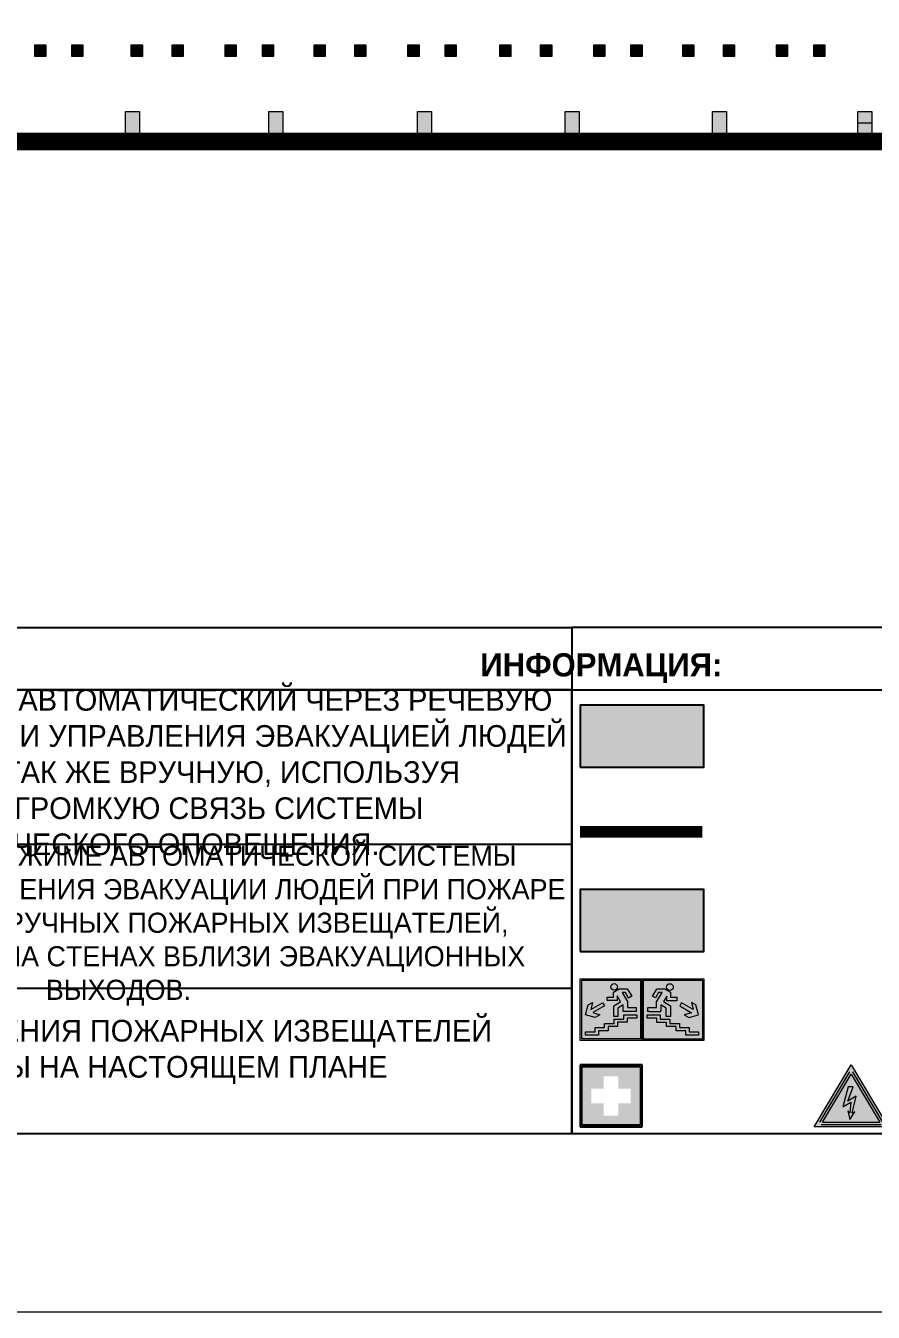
# Model space of a CAD drawing. Header units: millimetres. Extents: x 13810 to 67229, y 12374 to 21950.
# Drawn here: x 38521.1 to 38630.7, y 13759.1 to 13925.3 of the extents above; entities that cross this region are included whole.
import ezdxf

# ---------------------------------------------------------------- set-up
doc = ezdxf.new("R2010")
doc.units = ezdxf.units.MM
doc.layers.add('План_Штампы', color=7, linetype='Continuous')
doc.styles.add('обычный', font='arial.ttf')

# ---------------------------------------------------------------- blocks, each defined once
blk = doc.blocks.new('A$C3E6D3DDE')
at = {"lineweight": 5}
h = blk.add_hatch(color=40, dxfattribs=at)
h.paths.add_polyline_path([(24.1, 1.45), (16.46, -11.35), (31.74, -11.35)])
h.paths.add_polyline_path([(24.09, -0.46), (30.03, -10.41), (18.14, -10.41)], flags=16)
h.paths.add_polyline_path([(24.54, -3.08), (23.41, -6.02), (25.13, -5.01), (24.33, -8.5), (24.82, -8.27), (23.79, -9.86), (23.4, -8.04), (23.8, -8.43), (24.04, -6.29), (22.39, -7.25), (23.44, -3.08)], flags=0)
h = blk.add_hatch(color=256, dxfattribs=at)
h.paths.add_polyline_path([(24.37, 0.03, 0.567511), (23.82, 0.03), (17.59, -10.4, 0.582454), (17.86, -10.88), (30.32, -10.88, 0.582149), (30.6, -10.4)])
h.paths.add_polyline_path([(24.09, -0.46), (18.14, -10.41), (30.03, -10.41)], flags=16)
h.paths.add_polyline_path([(24.54, -3.08), (23.41, -6.02), (25.13, -5.01), (24.33, -8.5), (24.82, -8.27), (23.79, -9.86), (23.4, -8.04), (23.8, -8.43), (24.04, -6.29), (22.39, -7.25), (23.44, -3.08)], flags=0)
h = blk.add_hatch(color=40, dxfattribs=at)
h.paths.add_polyline_path([(24.09, -0.46), (18.14, -10.41), (30.03, -10.41)])
h.paths.add_polyline_path([(24.82, -8.27), (23.79, -9.86), (23.4, -8.04), (23.8, -8.43), (24.04, -6.29), (22.39, -7.25), (23.44, -3.08), (24.54, -3.08), (23.41, -6.02), (25.13, -5.01), (24.33, -8.5)], flags=16)
at = {"color": 40, "lineweight": 5}
for p, q in [((16.46, -11.35), (24.1, 1.45)), ((24.1, 1.45), (31.74, -11.35))]:
    blk.add_line(p, q, dxfattribs=at)
at = {"lineweight": 5}
for p, q in [((17.59, -10.4), (23.82, 0.03)), ((24.37, 0.03), (30.6, -10.4)), ((18.14, -10.41), (24.09, -0.46)), ((24.09, -0.46), (30.03, -10.41)), ((23.44, -3.08), (22.39, -7.25)), ((23.41, -6.02), (24.54, -3.08)), ((25.13, -5.01), (23.41, -6.02)), ((24.54, -3.08), (23.44, -3.08)), ((24.33, -8.5), (25.13, -5.01)), ((22.39, -7.25), (24.04, -6.29)), ((24.04, -6.29), (23.8, -8.43)), ((18.14, -10.41), (30.03, -10.41)), ((23.8, -8.43), (23.4, -8.04)), ((23.4, -8.04), (23.79, -9.86)), ((23.79, -9.86), (24.82, -8.27)), ((24.82, -8.27), (24.33, -8.5)), ((17.86, -10.88), (30.32, -10.88))]:
    blk.add_line(p, q, dxfattribs=at)
at = {"color": 50, "lineweight": 5}
blk.add_line((31.74, -11.35), (16.46, -11.35), dxfattribs=at)
blk = doc.blocks.new('A$C7B4425F7')
at = {"true_color": 0xffffff}
blk.add_hatch(color=7, dxfattribs=at).paths.add_polyline_path([(0, 0), (-16, 0), (-16, -8), (0, -8)])
h = blk.add_hatch(color=126)
h.paths.add_polyline_path([(-0.2, -0.2), (-15.8, -0.2), (-15.8, -7.8), (-0.2, -7.8)])
h.paths.add_polyline_path([(-11.76, -2.03), (-11.76, -3.66), (-11.17, -3.66, -0.568275), (-11.17, -6.18), (-12.58, -6.18), (-12.58, -2.03)], flags=16)
h.paths.add_polyline_path([(-13.33, -4.12, -0.495768), (-13.59, -6.18), (-15.03, -6.18), (-15.03, -2.03), (-13.59, -2.03, -0.487973)], flags=16)
h.paths.add_polyline_path([(-10.25, -2.03), (-9.48, -2.03), (-9.48, -6.18), (-10.25, -6.18)], flags=16)
h.paths.add_polyline_path([(-13.84, -3.69), (-14.24, -3.69), (-14.24, -3.03), (-13.9, -3.03, -0.692621)], flags=0)
h.paths.add_polyline_path([(-9.15, -2.03), (-8.4, -2.03), (-8.04, -3.07), (-7.68, -2.03), (-6.93, -2.03), (-7.64, -4.1), (-6.93, -6.18), (-7.68, -6.18), (-8.04, -5.14), (-8.4, -6.18), (-9.15, -6.18), (-8.44, -4.1)], flags=16)
h.paths.add_polyline_path([(-11.76, -4.46), (-11.42, -4.46, -0.692621), (-11.36, -5.12), (-11.76, -5.12)], flags=0)
h.paths.add_polyline_path([(-13.9, -5.2), (-14.24, -5.2), (-14.24, -4.55), (-13.84, -4.55, -0.708038)], flags=0)
edge = h.paths.add_edge_path(flags=16)
edge.add_ellipse((-5.51, -4.08), major_axis=(0, 2.05), ratio=0.586184, start_angle=0, end_angle=360)
edge = h.paths.add_edge_path(flags=0)
edge.add_ellipse((-5.51, -4.08), major_axis=(0, 1.14), ratio=0.454828, start_angle=0, end_angle=360)
h.paths.add_polyline_path([(-4.13, -4.96, 0.377264), (-3.48, -4.52, 0.0555), (-3.16, -2.03), (-1.66, -2.03), (-1.66, -4.96), (-0.96, -4.96), (-0.96, -7.01), (-1.75, -7.01), (-1.75, -6.18), (-3.3, -6.18), (-3.3, -7.02), (-4.13, -7.02)], flags=16)
h.paths.add_polyline_path([(-2.73, -2.91), (-2.28, -2.91), (-2.28, -4.96), (-3.05, -4.96, 0.079136)], flags=0)
at = {"color": 126}
blk.add_lwpolyline([(-16, -8), (0, -8), (0, 0), (-16, 0)], close=True, dxfattribs=at)
blk = doc.blocks.new('A$C18900ED3')
h = blk.add_hatch(color=126)
h.paths.add_polyline_path([(-0.18, -0.18), (-7.02, -0.18), (-7.02, -7.02), (-0.18, -7.02)])
h.paths.add_polyline_path([(-5.89, -4.46), (-5.89, -2.77), (-4.46, -2.77), (-4.46, -1.31), (-2.77, -1.31), (-2.77, -2.77), (-1.33, -2.77), (-1.33, -4.46), (-2.77, -4.46), (-2.77, -5.89), (-4.46, -5.89), (-4.46, -4.46)], flags=16)
at = {"color": 126}
for p, q in [((-7.2, 0), (-7.2, -7.2)), ((0, 0), (-7.2, 0)), ((0, -7.2), (0, 0)), ((-7.02, -7.02), (-7.02, -0.18)), ((-7.02, -0.18), (-0.18, -0.18)), ((-0.18, -0.18), (-0.18, -7.02)), ((-7.2, -7.2), (0, -7.2)), ((-0.18, -7.02), (-7.02, -7.02))]:
    blk.add_line(p, q, dxfattribs=at)
blk = doc.blocks.new('вниз 3')
at = {"lineweight": 0, "true_color": 0xffffff}
h = blk.add_hatch(color=7, dxfattribs=at)
h.dxf.hatch_style = 1
h.paths.add_polyline_path([(40997.5, -4475.69), (40997.25, -4475.28), (40995.76, -4476.15), (40995.97, -4475.23), (40995.39, -4475.56), (40995.05, -4476.83), (40996.33, -4477.17), (40996.91, -4476.83), (40996, -4476.55)], flags=0)
h.paths.add_polyline_path([(40999.81, -4473.95), (41000.22, -4473.95), (41000.64, -4474.67), (41001.03, -4474.43), (41000.46, -4473.49), (41000.42, -4473.49), (40999.43, -4473.49), (40998.68, -4473.92), (40998.68, -4474.57), (40997.88, -4474.57), (40997.88, -4475), (40999.14, -4475), (40999.14, -4474.43), (40999.14, -4474.38), (40999.59, -4475.15), (40998.72, -4475.67), (40998.72, -4477.06), (40999.24, -4477.06), (40999.24, -4475.96), (40999.95, -4475.56), (40999.95, -4476.43), (41001.61, -4476.43), (41001.61, -4475.88), (41000.47, -4475.88), (41000.47, -4475.12)], flags=0)
h.paths.add_polyline_path([(40999.2, -4473.24, 1), (40998.35, -4473.24, 1)], flags=0)
h.paths.add_polyline_path([(41000.46, -4477.26), (41001.69, -4477.26), (41001.69, -4476.84), (41000.03, -4476.84), (41000.03, -4477.39), (40998.78, -4477.39), (40998.78, -4477.95), (40997.53, -4477.95), (40997.53, -4478.5), (40996.29, -4478.5), (40996.29, -4479.06), (40995.05, -4479.06), (40995.05, -4479.48), (40995.29, -4479.48), (40996.72, -4479.48), (40996.72, -4478.92), (40997.97, -4478.92), (40997.97, -4478.36), (40999.2, -4478.36), (40999.2, -4477.81), (41000.46, -4477.81)], flags=0)
h.paths.add_polyline_path([(41002.37, -4472.17), (40994.37, -4472.17), (40994.37, -4480.17), (41002.37, -4480.17)])
h.paths.add_polyline_path([(41002.16, -4479.96), (40994.57, -4479.96), (40994.57, -4472.37), (41002.16, -4472.37)], flags=16)
h.paths.add_polyline_path([(41001.61, -4475.88), (41001.61, -4476.43), (40999.95, -4476.43), (40999.95, -4475.56), (40999.24, -4475.96), (40999.24, -4477.06), (40998.72, -4477.06), (40998.72, -4475.67), (40999.59, -4475.15), (40999.14, -4474.38), (40999.14, -4474.43), (40999.14, -4475), (40997.88, -4475), (40997.88, -4474.57), (40998.68, -4474.57), (40998.68, -4473.92), (40999.43, -4473.49), (41000.42, -4473.49), (41000.46, -4473.49), (41001.03, -4474.43), (41000.64, -4474.67), (41000.22, -4473.95), (40999.81, -4473.95), (41000.47, -4475.12), (41000.47, -4475.88)], flags=0)
h.paths.add_polyline_path([(41001.69, -4476.84), (41001.69, -4477.26), (41000.46, -4477.26), (41000.46, -4477.81), (40999.2, -4477.81), (40999.2, -4478.36), (40997.97, -4478.36), (40997.97, -4478.92), (40996.72, -4478.92), (40996.72, -4479.48), (40995.05, -4479.48), (40995.05, -4479.06), (40996.29, -4479.06), (40996.29, -4478.5), (40997.53, -4478.5), (40997.53, -4477.95), (40998.78, -4477.95), (40998.78, -4477.39), (41000.03, -4477.39), (41000.03, -4476.84)], flags=0)
h.paths.add_polyline_path([(40998.35, -4473.24, -1), (40999.2, -4473.24, -1)], flags=0)
h.paths.add_polyline_path([(40997.5, -4475.69), (40996, -4476.55), (40996.91, -4476.83), (40996.33, -4477.17), (40995.05, -4476.83), (40995.39, -4475.56), (40995.97, -4475.23), (40995.76, -4476.15), (40997.25, -4475.28)], flags=0)
at = {"lineweight": 0}
h = blk.add_hatch(color=126, dxfattribs=at)
h.dxf.hatch_style = 1
h.paths.add_polyline_path([(41002.16, -4472.37), (40994.57, -4472.37), (40994.57, -4479.96), (41002.16, -4479.96)])
h.paths.add_polyline_path([(40995.97, -4475.23), (40995.76, -4476.15), (40997.25, -4475.28), (40997.5, -4475.69), (40996, -4476.55), (40996.91, -4476.83), (40996.33, -4477.17), (40995.05, -4476.83), (40995.39, -4475.56)], flags=16)
h.paths.add_polyline_path([(40997.88, -4474.57), (40998.68, -4474.57), (40998.68, -4473.92), (40999.43, -4473.49), (41000.42, -4473.49), (41000.46, -4473.49), (41001.03, -4474.43), (41000.64, -4474.67), (41000.22, -4473.95), (40999.81, -4473.95), (41000.47, -4475.12), (41000.47, -4475.88), (41001.61, -4475.88), (41001.61, -4476.43), (40999.95, -4476.43), (40999.95, -4475.56), (40999.24, -4475.96), (40999.24, -4477.06), (40998.72, -4477.06), (40998.72, -4475.67), (40999.59, -4475.15), (40999.14, -4474.38), (40999.14, -4474.43), (40999.14, -4475), (40997.88, -4475)], flags=16)
h.paths.add_polyline_path([(40998.35, -4473.24, -1), (40999.2, -4473.24, -1)], flags=16)
h.paths.add_polyline_path([(40997.53, -4477.95), (40998.78, -4477.95), (40998.78, -4477.39), (41000.03, -4477.39), (41000.03, -4476.84), (41001.69, -4476.84), (41001.69, -4477.26), (41000.46, -4477.26), (41000.46, -4477.81), (40999.2, -4477.81), (40999.2, -4478.36), (40997.97, -4478.36), (40997.97, -4478.92), (40996.72, -4478.92), (40996.72, -4479.48), (40995.05, -4479.48), (40995.05, -4479.06), (40996.29, -4479.06), (40996.29, -4478.5), (40997.53, -4478.5)], flags=16)
at = {"lineweight": 0, "true_color": 0xffffff}
h = blk.add_hatch(color=7, dxfattribs=at)
h.dxf.hatch_style = 1
h.paths.add_polyline_path([(40999.2, -4473.24, 1), (40998.35, -4473.24, 1)])
h.paths.add_polyline_path([(40999.81, -4473.95), (41000.22, -4473.95), (41000.64, -4474.67), (41001.03, -4474.43), (41000.46, -4473.49), (41000.42, -4473.49), (40999.43, -4473.49), (40998.68, -4473.92), (40998.68, -4474.57), (40997.88, -4474.57), (40997.88, -4475), (40999.14, -4475), (40999.14, -4474.43), (40999.14, -4474.38), (40999.59, -4475.15), (40998.72, -4475.67), (40998.72, -4477.06), (40999.24, -4477.06), (40999.24, -4475.96), (40999.95, -4475.56), (40999.95, -4476.43), (41001.61, -4476.43), (41001.61, -4475.88), (41000.47, -4475.88), (41000.47, -4475.12)])
h.paths.add_polyline_path([(40999.2, -4477.81), (41000.46, -4477.81), (41000.46, -4477.26), (41001.69, -4477.26), (41001.69, -4476.84), (41000.03, -4476.84), (41000.03, -4477.39), (40998.78, -4477.39), (40998.78, -4477.95), (40997.53, -4477.95), (40997.53, -4478.5), (40996.29, -4478.5), (40996.29, -4479.06), (40995.05, -4479.06), (40995.05, -4479.48), (40995.29, -4479.48), (40996.72, -4479.48), (40996.72, -4478.92), (40997.97, -4478.92), (40997.97, -4478.36), (40999.2, -4478.36)])
h.paths.add_polyline_path([(40997.5, -4475.69), (40997.25, -4475.28), (40995.76, -4476.15), (40995.97, -4475.23), (40995.39, -4475.56), (40995.05, -4476.83), (40996.33, -4477.17), (40996.91, -4476.83), (40996, -4476.55)])
at = {"color": 126, "lineweight": 0}
for points in [[(40994.37, -4472.17), (41002.37, -4472.17), (41002.37, -4480.17), (40994.37, -4480.17)], [(40994.57, -4472.37), (41002.16, -4472.37), (41002.16, -4479.96), (40994.57, -4479.96)]]:
    blk.add_lwpolyline(points, close=True, dxfattribs=at)
for points in [[(40999.14, -4474.43), (40999.14, -4475), (40997.88, -4475), (40997.88, -4474.57), (40998.68, -4474.57), (40998.68, -4473.92), (40999.43, -4473.49), (41000.42, -4473.49), (41000.46, -4473.49), (41001.03, -4474.43), (41000.64, -4474.67), (41000.22, -4473.95), (40999.81, -4473.95), (41000.47, -4475.12), (41000.47, -4475.88), (41001.61, -4475.88), (41001.61, -4476.43), (40999.95, -4476.43), (40999.95, -4475.56), (40999.24, -4475.96), (40999.24, -4477.06), (40998.72, -4477.06), (40998.72, -4475.67), (40999.59, -4475.15), (40999.14, -4474.38), (40999.14, -4474.43)], [(40995.05, -4476.83), (40995.39, -4475.56), (40995.97, -4475.23), (40995.76, -4476.15), (40997.25, -4475.28), (40997.5, -4475.69), (40996, -4476.55), (40996.91, -4476.83), (40996.33, -4477.17), (40995.05, -4476.83)], [(40995.29, -4479.48), (40995.05, -4479.48), (40995.05, -4479.06), (40996.29, -4479.06), (40996.29, -4478.5), (40997.53, -4478.5), (40997.53, -4477.95), (40998.78, -4477.95), (40998.78, -4477.39), (41000.03, -4477.39), (41000.03, -4476.84), (41001.69, -4476.84), (41001.69, -4477.26), (41000.46, -4477.26), (41000.46, -4477.81), (40999.2, -4477.81), (40999.2, -4478.36), (40997.97, -4478.36), (40997.97, -4478.92), (40996.72, -4478.92), (40996.72, -4479.48), (40995.05, -4479.48)]]:
    blk.add_lwpolyline(points, dxfattribs=at)
blk.add_circle((40998.77, -4473.24), 0.426, dxfattribs=at)
blk = doc.blocks.new('A$C32E8229D')
at = {"true_color": 0xffffff}
blk.add_hatch(color=7, dxfattribs=at).paths.add_polyline_path([(0, 0), (0, -8), (16, -8), (16, 0)])
h = blk.add_hatch(color=126)
h.paths.add_polyline_path([(0.2, -0.2), (15.8, -0.2), (15.8, -7.8), (0.2, -7.8)])
h.paths.add_polyline_path([(13.49, -2.05), (12.08, -2.05), (11.37, -2.63, 0.162397), (11.29, -2.84), (11.29, -3.63), (10.35, -3.63), (10.35, -4.05), (11.68, -4.05), (11.68, -3.48), (12.26, -4.28), (11.29, -5.1), (11.29, -6.78), (11.85, -6.78), (11.85, -5.44), (12.8, -4.64), (12.8, -5.94), (14.46, -5.94), (14.46, -5.39), (13.45, -5.39), (13.45, -3.97), (12.46, -2.59), (13.15, -2.59), (13.69, -3.34), (14.18, -3)], flags=16)
h.paths.add_polyline_path([(10.74, -1.82, 1), (11.8, -1.82, 1)], flags=16)
h.paths.add_polyline_path([(9.39, -3.59), (5.99, -3.59), (6.56, -3.03), (5.91, -3.03), (5.1, -3.83), (5.91, -4.64), (6.56, -4.64), (5.99, -4.09), (9.39, -4.09)], flags=16)
h.paths.add_polyline_path([(4.29, -1.08), (1.72, -1.08), (1.72, -6.6), (4.29, -6.6)], flags=16)
at = {"color": 126}
blk.add_lwpolyline([(16, -8), (0, -8), (0, 0), (16, 0)], close=True, dxfattribs=at)
blk = doc.blocks.new('вниз')
at = {"lineweight": 0, "true_color": 0xffffff}
h = blk.add_hatch(color=7, dxfattribs=at)
h.dxf.hatch_style = 1
h.paths.add_polyline_path([(40994.51, -4472.22), (40986.51, -4472.22), (40986.51, -4480.22), (40994.51, -4480.22)])
h.paths.add_polyline_path([(40994.31, -4472.42), (40994.31, -4480.01), (40986.71, -4480.01), (40986.71, -4472.42)], flags=16)
h.paths.add_polyline_path([(40988.43, -4473.53), (40989.43, -4473.53), (40990.19, -4473.96), (40990.19, -4474.6), (40991, -4474.6), (40991, -4475.06), (40989.73, -4475.06), (40989.73, -4474.46), (40989.3, -4475.18), (40990.17, -4475.7), (40990.17, -4477.11), (40989.63, -4477.11), (40989.63, -4476.01), (40988.94, -4475.59), (40988.94, -4476.46), (40988.94, -4476.46), (40987.47, -4476.46), (40987.26, -4476.46), (40987.26, -4475.92), (40988.4, -4475.92), (40988.4, -4475.2), (40989.1, -4473.99), (40988.66, -4473.99), (40988.24, -4474.7), (40987.86, -4474.47), (40988.41, -4473.56)], flags=0)
h.paths.add_polyline_path([(40990.55, -4473.29, -1), (40989.69, -4473.29, -1)], flags=0)
h.paths.add_polyline_path([(40988.85, -4476.89), (40988.85, -4477.43), (40990.1, -4477.43), (40990.1, -4477.99), (40991.34, -4477.99), (40991.34, -4478.54), (40992.59, -4478.54), (40992.59, -4479.09), (40993.83, -4479.09), (40993.83, -4479.52), (40992.17, -4479.52), (40992.17, -4478.97), (40990.91, -4478.97), (40990.91, -4478.41), (40989.68, -4478.41), (40989.68, -4477.86), (40988.43, -4477.86), (40988.43, -4477.31), (40987.6, -4477.31), (40987.18, -4477.31), (40987.18, -4476.89)], flags=0)
h.paths.add_polyline_path([(40991.61, -4475.33), (40993.12, -4476.2), (40992.9, -4475.27), (40993.48, -4475.6), (40993.83, -4476.88), (40992.56, -4477.22), (40991.97, -4476.88), (40992.9, -4476.61), (40991.38, -4475.74), (40991.58, -4475.39)], flags=0)
h.paths.add_polyline_path([(40990.19, -4473.96), (40989.43, -4473.53), (40988.43, -4473.53), (40988.41, -4473.56), (40987.86, -4474.47), (40988.24, -4474.7), (40988.66, -4473.99), (40989.1, -4473.99), (40988.4, -4475.2), (40988.4, -4475.92), (40987.26, -4475.92), (40987.26, -4476.46), (40987.47, -4476.46), (40988.94, -4476.46), (40988.94, -4476.27), (40988.94, -4475.59), (40989.63, -4476.01), (40989.63, -4477.11), (40990.17, -4477.11), (40990.17, -4475.7), (40989.3, -4475.18), (40989.73, -4474.46), (40989.73, -4475.06), (40991, -4475.06), (40991, -4474.6), (40990.19, -4474.6)], flags=0)
h.paths.add_polyline_path([(40990.55, -4473.29, 1), (40989.69, -4473.29, 1)], flags=0)
h.paths.add_polyline_path([(40991.61, -4475.33), (40991.58, -4475.39), (40991.38, -4475.74), (40992.9, -4476.61), (40991.97, -4476.88), (40992.56, -4477.22), (40993.83, -4476.88), (40993.48, -4475.6), (40992.9, -4475.27), (40993.12, -4476.2)], flags=0)
h.paths.add_polyline_path([(40990.1, -4477.43), (40988.85, -4477.43), (40988.85, -4476.89), (40987.18, -4476.89), (40987.18, -4477.31), (40987.6, -4477.31), (40988.43, -4477.31), (40988.43, -4477.86), (40989.68, -4477.86), (40989.68, -4478.41), (40990.91, -4478.41), (40990.91, -4478.97), (40992.17, -4478.97), (40992.17, -4479.52), (40993.83, -4479.52), (40993.83, -4479.09), (40992.59, -4479.09), (40992.59, -4478.54), (40991.34, -4478.54), (40991.34, -4477.99), (40990.1, -4477.99)], flags=0)
at = {"lineweight": 0}
h = blk.add_hatch(color=126, dxfattribs=at)
h.dxf.hatch_style = 1
h.paths.add_polyline_path([(40994.31, -4472.42), (40986.71, -4472.42), (40986.71, -4480.01), (40994.31, -4480.01)])
h.paths.add_polyline_path([(40988.43, -4473.53), (40989.43, -4473.53), (40990.19, -4473.96), (40990.19, -4474.6), (40991, -4474.6), (40991, -4475.06), (40989.73, -4475.06), (40989.73, -4474.46), (40989.3, -4475.18), (40990.17, -4475.7), (40990.17, -4477.11), (40989.63, -4477.11), (40989.63, -4476.01), (40988.94, -4475.59), (40988.94, -4476.46), (40988.94, -4476.46), (40987.47, -4476.46), (40987.26, -4476.46), (40987.26, -4475.92), (40988.4, -4475.92), (40988.4, -4475.2), (40989.1, -4473.99), (40988.66, -4473.99), (40988.24, -4474.7), (40987.86, -4474.47), (40988.41, -4473.56)], flags=16)
h.paths.add_polyline_path([(40990.55, -4473.29, -1), (40989.69, -4473.29, -1)], flags=16)
h.paths.add_polyline_path([(40988.85, -4476.89), (40988.85, -4477.43), (40990.1, -4477.43), (40990.1, -4477.99), (40991.34, -4477.99), (40991.34, -4478.54), (40992.59, -4478.54), (40992.59, -4479.09), (40993.83, -4479.09), (40993.83, -4479.52), (40992.17, -4479.52), (40992.17, -4478.97), (40990.91, -4478.97), (40990.91, -4478.41), (40989.68, -4478.41), (40989.68, -4477.86), (40988.43, -4477.86), (40988.43, -4477.31), (40987.6, -4477.31), (40987.18, -4477.31), (40987.18, -4476.89)], flags=16)
h.paths.add_polyline_path([(40991.61, -4475.33), (40993.12, -4476.2), (40992.9, -4475.27), (40993.48, -4475.6), (40993.83, -4476.88), (40992.56, -4477.22), (40991.97, -4476.88), (40992.9, -4476.61), (40991.38, -4475.74), (40991.58, -4475.39)], flags=16)
at = {"lineweight": 0, "true_color": 0xffffff}
h = blk.add_hatch(color=7, dxfattribs=at)
h.dxf.hatch_style = 1
h.paths.add_polyline_path([(40989.73, -4474.46), (40989.73, -4475.06), (40991, -4475.06), (40991, -4474.6), (40990.19, -4474.6), (40990.19, -4473.96), (40989.43, -4473.53), (40988.43, -4473.53), (40988.41, -4473.56), (40987.86, -4474.47), (40988.24, -4474.7), (40988.66, -4473.99), (40989.1, -4473.99), (40988.4, -4475.2), (40988.4, -4475.92), (40987.26, -4475.92), (40987.26, -4476.46), (40987.47, -4476.46), (40988.94, -4476.46), (40988.94, -4475.59), (40989.63, -4476.01), (40989.63, -4477.11), (40990.17, -4477.11), (40990.17, -4475.7), (40989.3, -4475.18)])
h.paths.add_polyline_path([(40989.69, -4473.29, 1), (40990.55, -4473.29, 1)])
h.paths.add_polyline_path([(40991.61, -4475.33), (40991.58, -4475.39), (40991.38, -4475.74), (40992.9, -4476.61), (40991.97, -4476.88), (40992.56, -4477.22), (40993.83, -4476.88), (40993.48, -4475.6), (40992.9, -4475.27), (40993.12, -4476.2)])
h.paths.add_polyline_path([(40990.1, -4477.43), (40988.85, -4477.43), (40988.85, -4476.89), (40987.18, -4476.89), (40987.18, -4477.31), (40987.6, -4477.31), (40988.43, -4477.31), (40988.43, -4477.86), (40989.68, -4477.86), (40989.68, -4478.41), (40990.91, -4478.41), (40990.91, -4478.97), (40992.17, -4478.97), (40992.17, -4479.52), (40993.83, -4479.52), (40993.83, -4479.09), (40992.59, -4479.09), (40992.59, -4478.54), (40991.34, -4478.54), (40991.34, -4477.99), (40990.1, -4477.99)])
at = {"color": 126, "lineweight": 0}
for points in [[(40986.51, -4472.22), (40994.51, -4472.22), (40994.51, -4480.22), (40986.51, -4480.22)], [(40986.71, -4472.42), (40994.31, -4472.42), (40994.31, -4480.01), (40986.71, -4480.01)]]:
    blk.add_lwpolyline(points, close=True, dxfattribs=at)
for points in [[(40987.47, -4476.46), (40987.26, -4476.46), (40987.26, -4475.92), (40988.4, -4475.92), (40988.4, -4475.2), (40989.1, -4473.99), (40988.66, -4473.99), (40988.24, -4474.7), (40987.86, -4474.47), (40988.41, -4473.56), (40988.43, -4473.53), (40989.43, -4473.53), (40990.19, -4473.96), (40990.19, -4474.6), (40991, -4474.6), (40991, -4475.06), (40989.73, -4475.06), (40989.73, -4474.46), (40989.3, -4475.18), (40990.17, -4475.7), (40990.17, -4477.11), (40989.63, -4477.11), (40989.63, -4476.01), (40988.94, -4475.59), (40988.94, -4476.46)], [(40987.47, -4476.46), (40988.94, -4476.46), (40988.94, -4476.27)], [(40991.58, -4475.39), (40991.38, -4475.74), (40992.9, -4476.61), (40991.97, -4476.88), (40992.56, -4477.22), (40993.83, -4476.88), (40993.48, -4475.6), (40992.9, -4475.27), (40993.12, -4476.2), (40991.61, -4475.33), (40991.58, -4475.39)], [(40987.6, -4477.31), (40987.18, -4477.31), (40987.18, -4476.89), (40988.85, -4476.89), (40988.85, -4477.43), (40990.1, -4477.43), (40990.1, -4477.99), (40991.34, -4477.99), (40991.34, -4478.54), (40992.59, -4478.54), (40992.59, -4479.09), (40993.83, -4479.09), (40993.83, -4479.52), (40992.17, -4479.52), (40992.17, -4478.97), (40990.91, -4478.97), (40990.91, -4478.41), (40989.68, -4478.41), (40989.68, -4477.86), (40988.43, -4477.86), (40988.43, -4477.31), (40987.6, -4477.31)]]:
    blk.add_lwpolyline(points, dxfattribs=at)
blk.add_circle((40990.12, -4473.29), 0.432, dxfattribs=at)

msp = doc.modelspace()

# ---------------------------------------------------------------- hatches: boundary and pattern name
at = {"lineweight": 0}
h = msp.add_hatch(color=256, dxfattribs=at)
h.dxf.hatch_style = 1
h.paths.add_polyline_path([(38522.22, 13922.84), (38522.22, 13921.42), (38523.73, 13921.42), (38523.73, 13922.84)])
h = msp.add_hatch(color=256, dxfattribs=at)
h.dxf.hatch_style = 1
h.paths.add_polyline_path([(38527.03, 13922.84), (38527.03, 13921.42), (38528.55, 13921.42), (38528.55, 13922.84)])
h = msp.add_hatch(color=256, dxfattribs=at)
h.dxf.hatch_style = 1
h.paths.add_polyline_path([(38534.71, 13922.84), (38534.71, 13921.42), (38536.23, 13921.42), (38536.23, 13922.84)])
h = msp.add_hatch(color=256, dxfattribs=at)
h.dxf.hatch_style = 1
h.paths.add_polyline_path([(38539.98, 13922.84), (38539.98, 13921.42), (38541.5, 13921.42), (38541.5, 13922.84)])
h = msp.add_hatch(color=256, dxfattribs=at)
h.dxf.hatch_style = 1
h.paths.add_polyline_path([(38546.84, 13922.84), (38546.84, 13921.42), (38548.36, 13921.42), (38548.36, 13922.84)])
h = msp.add_hatch(color=256, dxfattribs=at)
h.dxf.hatch_style = 1
h.paths.add_polyline_path([(38551.66, 13922.84), (38551.66, 13921.42), (38553.17, 13921.42), (38553.17, 13922.84)])
h = msp.add_hatch(color=256, dxfattribs=at)
h.dxf.hatch_style = 1
h.paths.add_polyline_path([(38558.34, 13922.84), (38558.34, 13921.42), (38559.86, 13921.42), (38559.86, 13922.84)])
h = msp.add_hatch(color=256, dxfattribs=at)
h.dxf.hatch_style = 1
h.paths.add_polyline_path([(38563.62, 13922.84), (38563.62, 13921.42), (38565.13, 13921.42), (38565.13, 13922.84)])
h = msp.add_hatch(color=256, dxfattribs=at)
h.dxf.hatch_style = 1
h.paths.add_polyline_path([(38570.48, 13922.84), (38570.48, 13921.42), (38572, 13921.42), (38572, 13922.84)])
h = msp.add_hatch(color=256, dxfattribs=at)
h.dxf.hatch_style = 1
h.paths.add_polyline_path([(38575.29, 13922.84), (38575.29, 13921.42), (38576.81, 13921.42), (38576.81, 13922.84)])
h = msp.add_hatch(color=256, dxfattribs=at)
h.dxf.hatch_style = 1
h.paths.add_polyline_path([(38582.37, 13922.84), (38582.37, 13921.42), (38583.89, 13921.42), (38583.89, 13922.84)])
h = msp.add_hatch(color=256, dxfattribs=at)
h.dxf.hatch_style = 1
h.paths.add_polyline_path([(38587.64, 13922.84), (38587.64, 13921.42), (38589.16, 13921.42), (38589.16, 13922.84)])
h = msp.add_hatch(color=256, dxfattribs=at)
h.dxf.hatch_style = 1
h.paths.add_polyline_path([(38594.5, 13922.84), (38594.5, 13921.42), (38596.02, 13921.42), (38596.02, 13922.84)])
h = msp.add_hatch(color=256, dxfattribs=at)
h.dxf.hatch_style = 1
h.paths.add_polyline_path([(38599.32, 13922.84), (38599.32, 13921.42), (38600.83, 13921.42), (38600.83, 13922.84)])
h = msp.add_hatch(color=256, dxfattribs=at)
h.dxf.hatch_style = 1
h.paths.add_polyline_path([(38606.01, 13922.84), (38606.01, 13921.42), (38607.52, 13921.42), (38607.52, 13922.84)])
h = msp.add_hatch(color=256, dxfattribs=at)
h.dxf.hatch_style = 1
h.paths.add_polyline_path([(38611.28, 13922.84), (38611.28, 13921.42), (38612.8, 13921.42), (38612.8, 13922.84)])
h = msp.add_hatch(color=256, dxfattribs=at)
h.dxf.hatch_style = 1
h.paths.add_polyline_path([(38618.14, 13922.84), (38618.14, 13921.42), (38619.66, 13921.42), (38619.66, 13922.84)])
h = msp.add_hatch(color=256, dxfattribs=at)
h.dxf.hatch_style = 1
h.paths.add_polyline_path([(38622.95, 13922.84), (38622.95, 13921.42), (38624.47, 13921.42), (38624.47, 13922.84)])
h = msp.add_hatch(color=256, dxfattribs=at)
h.dxf.hatch_style = 1
h.paths.add_polyline_path([(38534.01, 13911.35), (38535.81, 13911.35), (38535.81, 13914.24), (38534.01, 13914.24)])
h = msp.add_hatch(color=256, dxfattribs=at)
h.dxf.hatch_style = 1
h.paths.add_polyline_path([(38552.55, 13911.35), (38554.35, 13911.35), (38554.35, 13914.24), (38552.55, 13914.24)])
h = msp.add_hatch(color=256, dxfattribs=at)
h.dxf.hatch_style = 1
h.paths.add_polyline_path([(38571.78, 13911.35), (38573.58, 13911.35), (38573.58, 13914.24), (38571.78, 13914.24)])
h = msp.add_hatch(color=256, dxfattribs=at)
h.dxf.hatch_style = 1
h.paths.add_polyline_path([(38590.85, 13911.35), (38592.65, 13911.35), (38592.65, 13914.24), (38590.85, 13914.24)])
h = msp.add_hatch(color=256, dxfattribs=at)
h.dxf.hatch_style = 1
h.paths.add_polyline_path([(38609.92, 13911.35), (38611.72, 13911.35), (38611.72, 13914.24), (38609.92, 13914.24)])
h = msp.add_hatch(color=256, dxfattribs=at)
h.dxf.hatch_style = 1
h.paths.add_polyline_path([(38628.71, 13911.35), (38630.51, 13911.35), (38630.51, 13914.24), (38628.71, 13914.24)])
h = msp.add_hatch(color=256, dxfattribs=at)
h.dxf.hatch_style = 1
h.paths.add_polyline_path([(38628.7, 13909.91), (38630.5, 13909.91), (38630.5, 13912.8), (38628.7, 13912.8)])

# ---------------------------------------------------------------- linework, layer by layer
at = {"color": 126, "lineweight": 0, "true_color": 0x008754}
msp.add_lwpolyline([(38162.27, 14154.05), (38762.27, 14154.05), (38762.27, 13759.05), (38162.27, 13759.05)], close=True, dxfattribs=at)
msp.add_lwpolyline([(38162.27, 14154.05), (38762.27, 14154.05), (38762.27, 13759.05), (38162.27, 13759.05)], close=True, dxfattribs=at)
msp.add_lwpolyline([(38162.27, 14154.05), (38762.27, 14154.05), (38762.27, 13759.05), (38162.27, 13759.05)], close=True, dxfattribs=at)
msp.add_lwpolyline([(38162.27, 14154.05), (38762.27, 14154.05), (38762.27, 13759.05), (38162.27, 13759.05)], close=True, dxfattribs=at)
at = {"lineweight": 0}
for points in [[(38523.73, 13922.84), (38522.22, 13922.84), (38522.22, 13921.42), (38523.73, 13921.42), (38523.73, 13922.84)], [(38528.55, 13922.84), (38527.03, 13922.84), (38527.03, 13921.42), (38528.55, 13921.42), (38528.55, 13922.84)], [(38536.23, 13922.84), (38534.71, 13922.84), (38534.71, 13921.42), (38536.23, 13921.42), (38536.23, 13922.84)], [(38541.5, 13922.84), (38539.98, 13922.84), (38539.98, 13921.42), (38541.5, 13921.42), (38541.5, 13922.84)], [(38548.36, 13922.84), (38546.84, 13922.84), (38546.84, 13921.42), (38548.36, 13921.42), (38548.36, 13922.84)], [(38553.17, 13922.84), (38551.66, 13922.84), (38551.66, 13921.42), (38553.17, 13921.42), (38553.17, 13922.84)], [(38559.86, 13922.84), (38558.34, 13922.84), (38558.34, 13921.42), (38559.86, 13921.42), (38559.86, 13922.84)], [(38565.13, 13922.84), (38563.62, 13922.84), (38563.62, 13921.42), (38565.13, 13921.42), (38565.13, 13922.84)], [(38572, 13922.84), (38570.48, 13922.84), (38570.48, 13921.42), (38572, 13921.42), (38572, 13922.84)], [(38576.81, 13922.84), (38575.29, 13922.84), (38575.29, 13921.42), (38576.81, 13921.42), (38576.81, 13922.84)], [(38583.89, 13922.84), (38582.37, 13922.84), (38582.37, 13921.42), (38583.89, 13921.42), (38583.89, 13922.84)], [(38589.16, 13922.84), (38587.64, 13922.84), (38587.64, 13921.42), (38589.16, 13921.42), (38589.16, 13922.84)], [(38596.02, 13922.84), (38594.5, 13922.84), (38594.5, 13921.42), (38596.02, 13921.42), (38596.02, 13922.84)], [(38600.83, 13922.84), (38599.32, 13922.84), (38599.32, 13921.42), (38600.83, 13921.42), (38600.83, 13922.84)], [(38607.52, 13922.84), (38606.01, 13922.84), (38606.01, 13921.42), (38607.52, 13921.42), (38607.52, 13922.84)], [(38612.8, 13922.84), (38611.28, 13922.84), (38611.28, 13921.42), (38612.8, 13921.42), (38612.8, 13922.84)], [(38619.66, 13922.84), (38618.14, 13922.84), (38618.14, 13921.42), (38619.66, 13921.42), (38619.66, 13922.84)], [(38624.47, 13922.84), (38622.95, 13922.84), (38622.95, 13921.42), (38624.47, 13921.42), (38624.47, 13922.84)], [(38534.01, 13914.24), (38535.81, 13914.24), (38535.81, 13911.35), (38534.01, 13911.35), (38534.01, 13914.24)], [(38552.55, 13914.24), (38554.35, 13914.24), (38554.35, 13911.35), (38552.55, 13911.35), (38552.55, 13914.24)], [(38571.78, 13914.24), (38573.58, 13914.24), (38573.58, 13911.35), (38571.78, 13911.35), (38571.78, 13914.24)], [(38590.85, 13914.24), (38592.65, 13914.24), (38592.65, 13911.35), (38590.85, 13911.35), (38590.85, 13914.24)], [(38609.92, 13914.24), (38611.72, 13914.24), (38611.72, 13911.35), (38609.92, 13911.35), (38609.92, 13914.24)], [(38628.71, 13914.24), (38630.51, 13914.24), (38630.51, 13911.35), (38628.71, 13911.35), (38628.71, 13914.24)], [(38628.7, 13912.8), (38630.5, 13912.8), (38630.5, 13909.91), (38628.7, 13909.91), (38628.7, 13912.8)], [(38630.58, 13847.57), (38610.02, 13847.57)]]:
    msp.add_lwpolyline(points, dxfattribs=at)
at = {"lineweight": 0, "const_width": 2.29}
msp.add_lwpolyline([(38671.91, 13910.36), (38234.75, 13910.36)], dxfattribs=at)
for points in [[(38470.02, 13847.57), (38591.73, 13847.57), (38591.73, 13782.12), (38470.02, 13782.12)], [(38470.02, 13847.57), (38591.73, 13847.57), (38591.73, 13839.51), (38470.02, 13839.51)], [(38591.73, 13839.51), (38735.5, 13839.51), (38735.5, 13847.57), (38591.73, 13847.57)], [(38470.02, 13839.51), (38591.73, 13839.51), (38591.73, 13819.52), (38470.02, 13819.52)], [(38591.73, 13839.51), (38735.5, 13839.51), (38735.5, 13782.12), (38591.73, 13782.12)], [(38591.73, 13819.52), (38470.02, 13819.52), (38470.02, 13800.94), (38591.73, 13800.94)]]:
    msp.add_lwpolyline(points, close=True)
at = {"color": 126, "lineweight": 80, "true_color": 0x008754, "const_width": 1.5}
msp.add_lwpolyline([(38608.59, 13821.14), (38592.79, 13821.14)], dxfattribs=at)

# ---------------------------------------------------------------- block references
at = {"color": 126, "true_color": 0x008754}
for name, p in [('вниз 3', (-2401.58, 18274.34)), ('вниз', (-2385.72, 18274.38))]:
    msp.add_blockref(name, p, dxfattribs=at)
for name, p, xscale, yscale, zscale in [('A$C18900ED3', (38600.79, 13791.02), 1.111111111007631, 1.111111111007631, 1.111111111007631), ('A$C3E6D3DDE', (38612.77, 13790.12), 0.625, 0.625, 0.625)]:
    msp.add_blockref(name, p, dxfattribs=dict(xscale=xscale, yscale=yscale, zscale=zscale))
at = {"layer": 'План_Штампы'}
msp.add_blockref('A$C7B4425F7', (38608.79, 13837.51), dxfattribs=at)
at = {"layer": 'План_Штампы', "color": 126, "true_color": 0x008754, "xscale": -1}
msp.add_blockref('A$C32E8229D', (38608.79, 13813.68), dxfattribs=at)

# ---------------------------------------------------------------- texts
at = {"lineweight": 0, "attachment_point": 5, "style": 'обычный'}
for s, insert, char_height, width in [('{\\fProxima Nova Rg|b1|i0|c204|p2;ИНФОРМАЦИЯ:\\H1.1997x; }', (38595.53, 13842.3), 3, 175.1736), ('{\\fProxima Nova Rg|b0|i0|c204|p2;СПОСОБ ОПОВЕЩЕНИЯ АВТОМАТИЧЕСКИЙ ЧЕРЕЗ РЕЧЕВУЮ СИСТЕМУ ОПОВЕЩЕНИЯ И УПРАВЛЕНИЯ ЭВАКУАЦИЕЙ ЛЮДЕЙ ПРИ ПОЖАРЕ , А ТАК ЖЕ ВРУЧНУЮ, ИСПОЛЬЗУЯ ВНУТРЕННЮЮ ГРОМКУЮ СВЯЗЬ СИСТЕМЫ ТЕХНОЛОГИЧЕСКОГО ОПОВЕЩЕНИЯ.}', (38531.64, 13828.47), 2.8, 118.5618), ('{\\fProxima Nova Rg|b0|i0|c204|p2;\\P\\pt7.8;ЗАПУСК В РУЧНОМ РЕЖИМЕ АВТОМАТИЧЕСКОЙ СИСТЕМЫ ОПОВЕЩЕНИЯ  И УПРАВЛЕНИЯ ЭВАКУАЦИИ ЛЮДЕЙ ПРИ ПОЖАРЕ ПРОИЗВОДИТСЯ ОТ РУЧНЫХ ПОЖАРНЫХ ИЗВЕЩАТЕЛЕЙ, УСТАНАНОВЛЕННЫХ НА СТЕНАХ ВБЛИЗИ ЭВАКУАЦИОННЫХ ВЫХОДОВ. }', (38533.09, 13811.19), 2.6, 121.7868), ('\\pt8.4;{\\fProxima Nova Rg|b0|i0|c204|p2;\\PМЕСТА РАСПОЛОЖЕНИЯ ПОЖАРНЫХ ИЗВЕЩАТЕЛЕЙ ОБОЗНАЧЕНЫ НА НАСТОЯЩЕМ ПЛАНЕ}', (38531.45, 13795.04), 2.8, 118.5618)]:
    msp.add_mtext(s, dxfattribs=dict(at, insert=insert, char_height=char_height, width=width))

doc.saveas('drawing.dxf')
